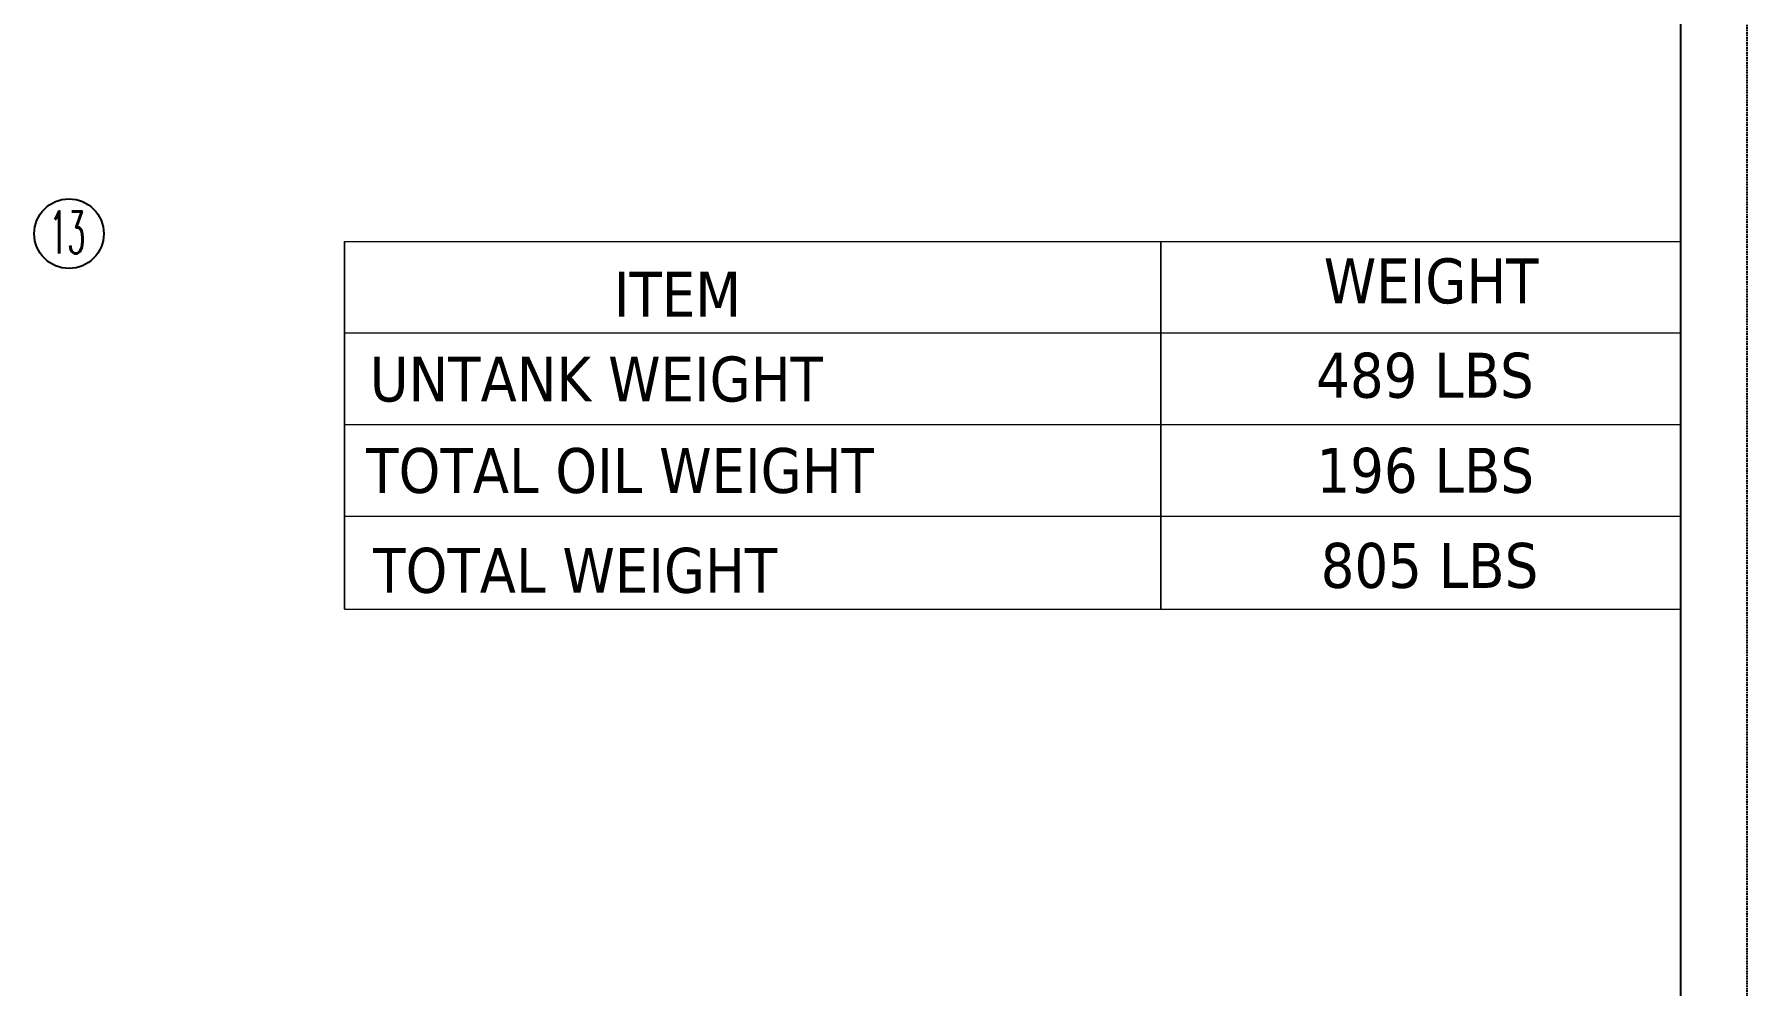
# Model space of a CAD drawing. Extents: x 4438 to 384502, y -178203 to -21188.
# Drawn here: x 375552 to 376584, y -176607 to -176034 of the extents above; entities that cross this region are included whole.
import ezdxf

# ---------------------------------------------------------------- set-up
doc = ezdxf.new("R2010")
doc.units = 0
doc.header["$LTSCALE"] = 8
doc.header["$MEASUREMENT"] = 0
doc.linetypes.add('HIDDEN', pattern=[0.375, 0.25, -0.125])
doc.layers.get('0').update_dxf_attribs({"linetype": 'CONTINUOUS'})
doc.layers.add('PL', color=5, linetype='CONTINUOUS')
doc.layers.add('铁心', color=3, linetype='CONTINUOUS', lineweight=0)
doc.styles.get("Standard").update_dxf_attribs({"font": 'txt.shx', "width": 0.5, "bigfont": 'intecad.shx'})
doc.styles.add('Tahoma_txtstyle_30.51_0_0', font='tahoma.ttf')

msp = doc.modelspace()

# ---------------------------------------------------------------- linework, layer by layer
at = {"color": 7}
msp.add_lwpolyline([(373430.861, -175331.182), (376544.206, -175331.182), (376544.206, -177841.884), (373430.861, -177841.884)], close=True, dxfattribs=at)
at = {"color": 1}
msp.add_circle((375572.927, -176153.727), 20.944, dxfattribs=at)
at = {"layer": 'PL', "color": 1, "linetype": 'HIDDEN', "ltscale": 0.5}
msp.add_lwpolyline([(373231.287, -175291.267), (376584.12, -175291.267), (376584.12, -177881.799), (373231.287, -177881.799)], close=True, dxfattribs=at)
at = {"layer": '铁心', "lineweight": 13}
for p, q in [((375739.024, -176158.519), (375739.024, -176232.209)), ((375739.024, -176232.209), (375739.024, -176158.519)), ((375739.024, -176158.519), (376544.206, -176158.519)), ((376231.014, -176158.519), (376231.014, -176232.209)), ((376231.014, -176232.209), (376231.014, -176158.519)), ((376544.206, -176380.14), (376544.206, -176158.519)), ((375739.024, -176213.523), (376544.206, -176213.523)), ((375739.024, -176317.316), (375739.024, -176232.209)), ((375739.024, -176232.209), (375739.024, -176317.316)), ((376231.014, -176317.316), (376231.014, -176232.209)), ((376231.014, -176232.209), (376231.014, -176317.316)), ((375739.024, -176268.756), (376544.206, -176268.756)), ((375739.024, -176380.14), (375739.024, -176317.316)), ((375739.024, -176317.316), (375739.024, -176380.14)), ((376231.014, -176380.14), (376231.014, -176317.316)), ((376231.014, -176317.316), (376231.014, -176380.14)), ((375739.024, -176323.99), (376544.206, -176323.99)), ((375739.024, -176380.14), (376544.206, -176380.14))]:
    msp.add_line(p, q, dxfattribs=at)

# ---------------------------------------------------------------- texts
at = {"color": 3, "linetype": 'Continuous', "insert": (375582.75, -176140.346), "char_height": 25.3086, "width": 20.24686, "attachment_point": 3, "line_spacing_factor": 0.9}
msp.add_mtext('13', dxfattribs=at)
at = {"layer": '铁心', "lineweight": 13, "style": 'Tahoma_txtstyle_30.51_0_0'}
for s, height, p in [('ITEM', 27.0824, (375901.274, -176203.766)), ('489 LBS', 27.0824, (376324.629, -176252.599)), ('UNTANK WEIGHT', 27.08237, (375754.203, -176254.86)), ('TOTAL OIL WEIGHT', 27.08237, (375752.093, -176310.01)), ('196 LBS', 27.0824, (376324.803, -176309.906)), ('805 LBS', 27.0824, (376327.352, -176367.199)), ('TOTAL WEIGHT', 27.08237, (375756.314, -176370.172))]:
    msp.add_text(s, height=height, dxfattribs=at).set_placement(p)
at = {"layer": '铁心', "lineweight": 13, "insert": (376329.206, -176168.623), "char_height": 27.0824, "width": 320.67755, "attachment_point": 1, "style": 'Tahoma_txtstyle_30.51_0_0'}
msp.add_mtext('WEIGHT', dxfattribs=at)

doc.saveas('drawing.dxf')
